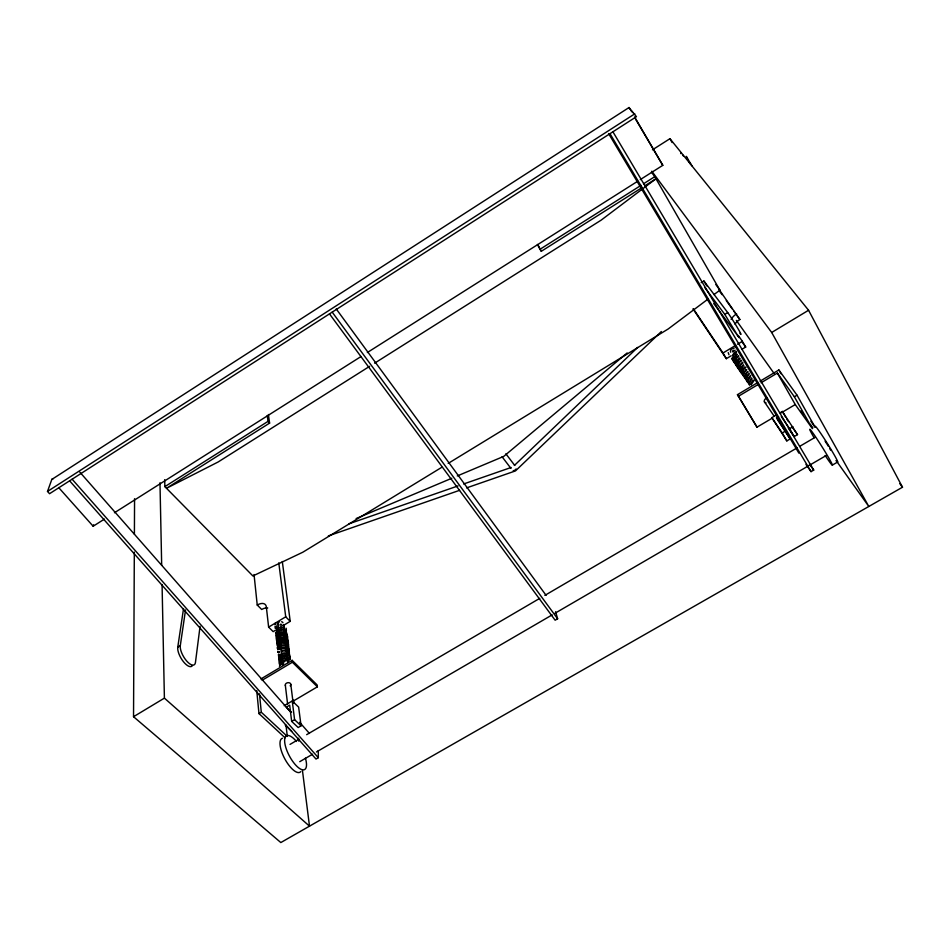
<?xml version="1.0" encoding="UTF-8"?>
<svg xmlns="http://www.w3.org/2000/svg" width="950" height="950" viewBox="0 0 950 950"><rect width="100%" height="100%" fill="white"/><g stroke="black" fill="none" stroke-linecap="round" stroke-linejoin="round"><path stroke-width="1.43" d="M652.46 149.827L669.952 138.688L808.569 310.258L902.5 487.219L280.82 842.555L133.534 716.716L134.318 552.104M134.401 534.304L134.567 498.714M743.814 373.101L745.786 369.407M285.95 635.075L285.036 637.165M288.123 653.351L287.553 654.93M290.118 659.336C291.781 650.133 273.351 653.612 280.214 660.713L283.801 658.967L287.434 659.288M732.319 357.307L732.901 360.81L735.134 362.829M741.594 360.798C737.853 362.567 736.274 368.564 740.216 370.963M200.058 626.359L195.451 662.459A12.457 5.011 59.6 0 1 186.889 661.248A12.457 5.011 59.6 0 1 180.298 645.62L185.535 609.947M749.597 381.544L751.616 377.874M734.837 346.002L734.896 346.774A1.425 0.677 -87.1 0 0 735.193 347.189L735.573 346.133A1.425 0.677 -87.1 0 0 735.395 345.824M192.446 665.558A12.457 5.035 59.6 0 1 183.374 661.627A12.457 5.035 59.6 0 1 177.769 647.152L183.54 608.582M275.049 626.038L275.286 628.283M277.044 641.689C273.731 635.55 283.195 631.501 286.199 636.868M277.364 648.019L278.374 644.492M277.673 649.776C278.825 643.186 291.246 645.394 288.871 652.246M278.397 654.443L278.718 656.877M280.048 663.076C275.464 657.744 285.677 652.056 288.562 657.341M289.358 654.241C290.356 649.266 283.563 646.891 279.977 649.444M286.449 630.907L286.199 630.076M287.351 639.219C290.451 630.064 271.498 631.607 277.21 639.564M288.028 644.302C291.258 635.633 272.092 636.595 277.851 644.777M287.47 648.529L287.173 649.325M288.325 646.914C291.258 636.714 270.56 640.929 279.158 647.983M58.639 487.54L93.159 526.241L93.587 524.744M276.308 626.549L276.592 625.943M277.115 634.089C277.673 631.489 283.991 630.764 285.499 633.543M277.97 642.046C278.884 639.16 284.513 638.471 286.556 641.44M47.5 491.435L51.811 479.441L629.031 107.528L636.453 116.672L49.542 493.715L47.5 491.435L634.802 113.834M732.592 355.193L734.314 352.64L736.452 351.417M276.723 628.651L278.789 627.059M275.476 628.033L276.664 626.477M285.428 633.318L284.679 634.588M286.389 634.636L286.188 628.235M285.534 644.539L287.411 642.414L287.933 639.694L286.757 637.189L286.853 633.175L283.836 630.539M288.325 650.227C291.223 644.409 281.972 640.704 278.35 644.979M289.287 658.029C291.733 653.41 285.522 649.408 281.461 651.451M732.783 355.834L736.535 352.153M278.457 644.254C280.286 641.096 286.306 641.678 287.173 644.836M279.158 649.456C280.44 646.392 287.779 647.033 287.803 650.334M279.989 654.372L279.632 655.595L280.891 656.842L286.342 656.403L290.154 659.276M279.834 661.153L279.122 663.1L279.846 665.297M286.045 635.206L284.537 636.738M287.387 645.596L285.249 647.532M286.377 644.528L286.924 642.556M285.629 632.724L284.192 634.172M286.271 647.627L287.233 645.62M288.277 653.374L286.769 654.906M275.951 624.257L274.847 624.043A1.33 0.902 17 0 1 274.776 623.544L275.702 623.331M284.394 631.204L284.834 630.61L285.321 631.299M732.498 351.084L733.447 350.253M732.688 351.916L735.146 350.146M747.306 371.545L745.56 374.122L745.441 376.224M749.063 374.442C746.189 376.604 745.584 381.627 748.932 383.646M750.512 376.58L748.149 380.463L749.217 384.845M751.984 378.729L749.799 381.936L749.609 384.928M753.077 380.024L751.26 382.684L751.141 384.857L754.11 380.416M514.437 465.393L637.652 347.451M661.354 331.538L515.458 470.915L466.581 487.896M276.498 629.387L279.312 627.831L282.779 627.796M277.353 637.106L282.34 635.289L286.841 637.284M279.906 658.029L281.438 656.937M627.166 352.937L503.749 456.38L457.271 475.95M743.375 364.741L741.617 366.629L740.893 369.324M743.862 365.512C740.561 367.496 739.516 372.994 743.149 375.155M744.836 366.878L742.793 369.301L742.449 371.961M746.819 369.764C743.553 371.735 742.52 377.138 746.082 379.323M748.244 371.854C745.026 373.801 743.909 379.133 747.389 381.378M749.241 373.255L747.508 375.119L746.783 377.803M750.678 375.357L748.624 377.791L748.244 380.344M708.142 298.989L668.182 328.985L448.21 463.386M714.008 294.583L719.886 290.166L654.776 176.664L651.462 172.199M736.713 353.911C733.317 356.974 730.883 362.912 737.271 354.528M738.696 356.594C734.291 358.506 733.507 365.881 738.625 367.341M739.551 358.008C735.822 360.026 735.146 366.261 738.649 368.766M740.133 358.684L737.342 361.416L736.962 363.506M741 360.121L738.684 362.378L738.043 365.655M742.461 362.247L739.848 365.061L739.67 368.279M743.054 362.947C739.005 364.764 737.758 371.438 742.294 373.409L742.983 375.582L745.216 377.589M745.964 367.223L743.209 369.918L742.306 373.492M93.159 526.241L104.429 519.104M114.439 512.751L361.083 356.499M367.341 352.533L637.759 181.201M640.264 179.609L662.803 165.336L634.541 116.874M441.881 467.246L302.812 552.223L252.89 575.961L164.873 486.637L268.043 421.349L267.259 415.625M642.271 187.447L541.31 251.287L539.992 249.292L641.048 185.345M643.542 183.766L654.776 176.664M268.399 414.509L269.598 423.106L166.499 488.288L218.156 461.973L369.621 366.332M644.765 185.868L655.987 178.778L601.196 220.115L374.621 363.173M701.159 282.708L703.926 281.01L727.724 312.598A13.443 0.594 58.1 0 1 737.509 327.833A13.443 0.594 58.1 0 1 739.943 333.272M177.769 647.152L180.298 645.62M704.663 287.399L724.791 314.391L727.724 312.598M275.595 630.159L273.161 631.631L268.624 627.131L285.724 616.811L278.777 562.863M693.31 308.738L722.974 353.02L735.098 345.705M737.533 344.244L742.377 341.311L745.691 347.047L742.057 349.22M282.91 625.753L290.225 621.347L282.304 561.509M693.108 309.059L726.334 358.696L731.179 355.775M133.534 716.716L164.398 698.131L162.07 584.535M651.795 171.214L771.685 332.476L808.569 310.258M260.894 678.965L292.137 660.333L317.098 684.914L317.383 686.826L292.505 701.516M772.303 418.119L756.996 427.156L737.461 394.666L757.542 382.684M760.047 381.188L778.869 369.966L797.038 395.188L815.029 427.108L810.873 421.277M262.129 680.271L292.374 662.233L292.137 660.333M737.461 394.666L738.494 396.233L758.563 384.263M761.069 382.767L777.373 373.053L794.354 396.767L812.393 428.652L795.257 404.558L777.373 373.053M285.036 737.77L258.97 713.592L261.286 712.227L259.469 693.844M794.354 396.767L797.038 395.188M284.192 705.731L292.244 700.981L298.632 707.097L301.067 725.812L298.158 727.522L291.662 721.394L289.667 705.173L286.211 707.216L291.567 712.298M778.501 416.575L776.518 417.751L790.174 438.947L786.837 440.895L771.839 417.644L776.518 414.877M780.033 412.811L782.361 411.433L797.513 434.637L794.176 436.596L788.369 428.129M781.232 412.834L795.257 404.558M291.662 721.394L294.583 719.672L292.244 700.981M771.839 417.644L782.218 432.986L785.555 431.027M781.304 416.611L789.581 428.664L792.929 426.692M290.011 744.408L298.977 739.159M306.66 734.671L539.731 598.369M544.861 595.377L797.145 447.842M799.71 446.346L815.076 437.356M299.737 761.686L312.55 754.241M316.397 751.996L552.176 614.887M554.741 613.403L826.393 455.418M318.274 750.571L318.321 757.696L316.006 759.05L69.611 480.819M555.596 611.729L557.626 618.771L555.133 620.207L329.484 313.88M805.968 464.396L811.051 471.639L813.711 470.096L612.916 131.801M832.319 465.12L837.674 462.021M282.601 629.363C278.089 627.998 273.837 633.175 276.913 636.951M738.684 355.656L735.834 358.174L735.205 361.428M356.119 518.558L451.808 478.254M281.426 653.232L285.487 652.816L288.373 655.179M282.566 663.836L283.706 663.432M349.077 523.771L458.019 485.913M463.612 483.978L511.088 467.483M328.332 535.919L459.598 490.319M281.568 650.453L285.107 650.216L287.684 651.854M742.472 367.365L738.708 366.961M737.438 361.178L735.941 361.249M742.698 368.077L739.421 367.555M284.846 661.58L280.939 662.993L279.431 666.33M280.476 626.727L281.687 626.762M280.167 624.257L281.378 624.293M280.381 625.136L281.77 625.171M735.003 357.628L732.854 357.247M737.782 361.772L735.573 361.392M282.767 656.236L280.832 655.987M281.782 648.494L279.822 648.232M280.82 640.68L277.661 639.884M279.894 632.938L276.783 631.976L279.585 633.876M282.411 630.194L278.956 630.562L276.806 632.142M282.673 661.473L280.832 661.034M282.364 658.837L280.535 658.409M280.772 645.869L278.92 645.418M280.499 641.654L277.78 640.288M280.44 643.269L278.599 642.818M280.82 644.266L278.896 643.696M279.882 636.441L277.341 635.312M279.822 638.044L277.887 637.545M279.514 635.455L277.697 635.016M278.932 630.408L277.139 629.957M739.361 365.952L738.364 365.631M735.181 359.622L733.068 358.423M282.494 662.435L280.784 661.711M282.186 659.775L280.868 659.312M280.915 649.361C274.099 648.316 283.884 641.369 287.292 646.986M280.582 646.784L278.979 646.131M278.754 631.263L276.806 630.23M281.699 663.919L281.022 663.658M279.098 638.828L277.911 638.21M746.7 379.668L747.365 379.917M732.403 358.661L733.056 358.91M288.028 659.526L289.251 660.321M287.375 659.264L288.099 659.561M287.648 661.081C284.739 659.264 279.538 661.96 280.547 663.694M747.508 381.461L748.125 381.805M742.71 371.949L741.332 370.714M733.151 360.394L733.756 360.727M736.523 364.954L733.97 362.306L733.958 359.718M281.438 664.656L280.63 663.884M733.044 360.311L731.547 358.732M736.582 363.316L735.561 362.282M164.398 698.131L309.498 826.156L302.444 770.462M261.286 712.227L287.316 736.428L285.974 725.087M285.249 725.171L291.757 731.262M294.583 719.672L301.067 725.812M629.031 107.528L629.767 109.107M292.374 662.233L317.383 686.826M254.042 574.536L257.236 605.031L261.689 609.484A10.771 5.985 -45.3 0 1 267.71 607.988M285.724 616.811L290.225 621.347M276.83 628.033L276.331 627.332M630.824 110.497L632.7 112.551M268.043 421.349L269.598 423.106M72.129 479.204L318.321 757.696M79.847 472.15L290.866 712.31M299.654 722.321L309.427 733.436M662.803 165.336L634.897 117.907M288.444 659.276C286.52 656.688 279.787 658.077 280.214 660.82M502.087 456.784L510.957 468.409M899.816 483.681L902.5 487.219M505.887 453.803L514.71 465.417M713.735 303.572L738.043 336.146L724.791 314.391M332.203 312.134L557.626 618.771M336.217 308.928L546.107 595.353M715.837 284.525L719.886 290.166M718.829 289.073L739.86 319.509A11.566 6.804 -28.8 0 0 735.003 324.104M719.494 291.104L722.036 294.654M726.275 300.58L732.224 308.857M733.911 311.232L739.86 319.509M736.345 320.411L774.191 373.576M800.862 411.029L803.439 414.651M810.314 424.317L812.903 427.939M836.131 460.56L868.811 506.469L771.685 332.476M809.447 464.063L813.711 470.096M738.269 335.457L742.377 341.311M737.449 335.291L739.1 337.642M742.389 342.344L745.691 347.047M786.921 419.318L788.559 421.669M791.813 426.384L797.513 434.637M790.174 438.947L776.518 417.751M733.994 357.058L737.283 361.891M739.741 365.524L742.211 369.146M746.308 375.191L747.959 377.613M764.382 401.791L774.238 416.29M728.947 354.754L728.222 352.593M689.106 161.844L690.579 164.148M825.111 441.168L826.619 443.519M827.07 444.173L828.412 446.369M738.494 396.233L756.996 427.156M608.617 133.594L798.867 453.126M609.983 133.689L811.051 471.639M703.926 281.01L706.847 285.938M722.974 353.02L726.334 358.696M782.218 432.986L786.837 440.895M789.581 428.664L794.176 436.596M782.361 411.433L785.626 417.062M829.623 448.4L830.609 450.134M778.869 369.966L781.007 373.742M669.952 138.688L672.113 142.571M687.764 159.612L686.268 156.346L691.944 165.834M277.756 649.099L277.329 647.852M538.128 245.207L541.31 251.287M537.451 244.435L539.992 249.292M275.88 633.484L275.5 632.403M286.532 639.469C286.223 635.538 276.759 637.129 277.614 639.706M284.086 625.349L284.644 629.743M293.55 700.102L293.918 703.036M298.371 738.209L298.739 741.143M283.278 624.696L284.751 636.346M285.119 639.267L287.137 655.286M287.494 658.196L288.052 662.566M290.795 684.416L293.182 703.344M277.887 623.96L278.243 626.881M278.599 629.791L282.839 664.798M285.321 685.211L287.613 704.164M268.624 627.131L266.309 606.646A10.794 5.961 -45.3 0 0 257.236 605.031M256.738 690.579L258.97 713.592M164.694 479.667L164.873 486.637M159.98 482.742L161.678 565.357M278.825 625.231A2.624 1.959 -9.3 0 1 278.041 624.459M277.923 623.449A2.624 1.959 -9.3 0 1 279.597 621.811M281.592 621.727A2.624 1.959 -9.3 0 1 282.946 622.749M731.144 319.449A11.614 6.781 -28.9 0 1 736.606 313.832M779.012 420.85A3.052 2.28 -31 0 1 778.288 420.85M730.704 352.224A2.826 2.197 -32.2 0 1 731.168 349.564A2.826 2.197 -32.2 0 1 734.053 348.389M766.056 402.883A2.993 2.256 -31.3 0 1 764.334 400.449A2.993 2.256 -31.3 0 1 767.363 397.967M516.099 468.932A2.399 1.437 -37.2 0 1 514.817 470.202L514.401 470.416A2.399 1.437 -37.2 0 1 513.226 470.666M285.463 685.591A2.767 1.995 -9.8 0 1 286.674 683.062A2.767 1.995 -9.8 0 1 290.154 683.228A2.767 1.995 -9.8 0 1 290.154 685.817M300.782 771.614A19.154 7.077 61.9 0 1 285 759.216A19.154 7.077 61.9 0 1 282.471 738.257M305.413 758.159A19.166 7.018 61.8 0 1 298.538 767.754A19.166 7.018 61.8 0 1 284.668 741.819A19.166 7.018 61.8 0 1 296.483 741.463M814.102 437.76A21.185 1.045 57.8 0 1 813.521 433.853A21.185 1.045 57.8 0 1 830.704 461.367A21.185 1.045 57.8 0 1 825.146 455.466M815.136 426.657A21.197 1.14 57.8 0 1 828.471 445.265A21.197 1.14 57.8 0 1 836.38 460.786M51.811 479.441A2.411 0.997 55.3 0 1 52.737 479.239M680.924 153.651A11.151 0.843 58.5 0 1 681.328 153.377M682.646 154.969A11.151 0.843 58.5 0 1 683.561 156.239M278.089 651.89C279.098 654.633 279.977 650.049 278.089 651.89M278.172 651.676L278.113 651.831A1.366 0.95 17.4 0 0 278.184 652.353L279.359 652.401A1.366 0.95 17.3 0 0 279.3 651.89L278.172 651.676"/></g></svg>
